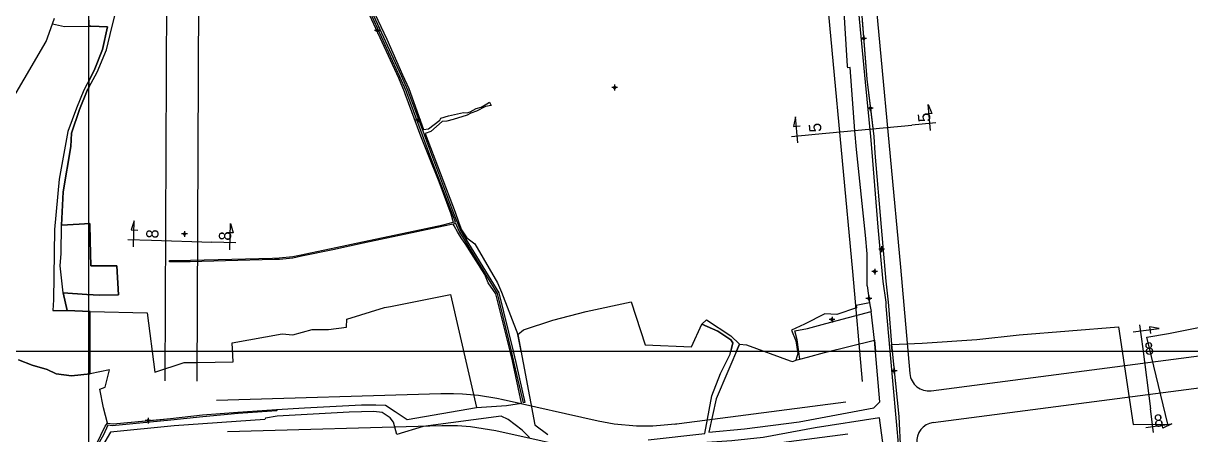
# Model space of a CAD drawing. Extents: x 548357 to 553070, y 1834500 to 1842500.
# Drawn here: x 550972.2 to 551467.6, y 1837964.6 to 1838139 of the extents above; entities that cross this region are included whole.
import ezdxf

# ---------------------------------------------------------------- set-up
doc = ezdxf.new("R2010")
doc.units = 0
for name, color, linetype in [('Level 10', 7, 'Continuous'), ('Level 11', 7, 'Continuous'), ('Level 13', 7, 'Continuous'), ('Level 2', 7, 'Continuous'), ('Level 30', 7, 'Continuous'), ('Level 52', 7, 'Continuous'), ('Level 61', 7, 'Continuous')]:
    doc.layers.add(name, color=color, linetype=linetype)

msp = doc.modelspace()

# ---------------------------------------------------------------- linework, layer by layer
at = {"layer": 'Level 10'}
for p, q in [((550984.64, 1838138.86), (550985.51, 1838141.24)), ((551327.94, 1838144.01), (551330.22, 1838115.33)), ((551330.22, 1838115.33), (551333.11, 1838091)), ((551330.3, 1838027.79), (551331.32, 1838020.55)), ((551331.32, 1838020.55), (551331.54, 1838018.96)), ((551331.54, 1838018.96), (551332.04, 1838016.9)), ((551340.59, 1838002.81), (551343.77, 1837972.26)), ((551010.36, 1837969.16), (551034.72, 1837971.49)), ((551343.77, 1837972.26), (551344.51, 1837957.61))]:
    msp.add_line(p, q, dxfattribs=at)
for points in [[(551092.9, 1838216.55), (551110.36, 1838160.49), (551117.26, 1838146.46), (551131.39, 1838115.98), (551133.85, 1838110.14), (551134.17, 1838109.34), (551140.74, 1838091.3), (551143.95, 1838083.58), (551148.52, 1838071.96), (551153.62, 1838058.21), (551154.69, 1838054.67)], [(551154.69, 1838054.67), (551155.58, 1838054.81), (551154.18, 1838058.4), (551144.8, 1838083.12), (551141.61, 1838091.61), (551134.93, 1838109.63), (551134.67, 1838110.37), (551132.05, 1838116.38), (551117.96, 1838146.88), (551116.16, 1838150.97), (551112.93, 1838161.3), (551101.67, 1838198.73), (551096.17, 1838217.45)], [(551113.51, 1838161.48), (551116.83, 1838151.03), (551118.23, 1838147.84), (551132.5, 1838117), (551135.19, 1838110.85), (551142.29, 1838091.98), (551145.42, 1838083.5), (551154.79, 1838058.61), (551157.73, 1838051.26), (551174.08, 1838024.81), (551180.06, 1838000), (551181.21, 1837995.23), (551185.05, 1837978.33), (551184.44, 1837978.13), (551180.57, 1837995), (551179.36, 1838000), (551173.42, 1838024.53), (551159.49, 1838047.33), (551157.17, 1838050.93), (551155.75, 1838054.2), (551154.64, 1838053.95)], [(551330.3, 1838027.79), (551330.32, 1838041.27), (551329.59, 1838049.17), (551325.84, 1838085.62), (551325.09, 1838093.47), (551323.12, 1838120.37), (551322.16, 1838120.16), (551321.99, 1838120.83), (551319.69, 1838157.76)], [(551118.8, 1838148.4), (551126.52, 1838132.34), (551133.09, 1838117.28), (551135.81, 1838111.4), (551141.98, 1838094.08), (551144.14, 1838094.36), (551148.93, 1838097.93), (551149.46, 1838098.87), (551152.59, 1838099.78), (551158.97, 1838101.18), (551160.6, 1838101.1), (551161.91, 1838101.49), (551164.35, 1838102.99), (551166.55, 1838103.46), (551168.92, 1838104.96), (551170.07, 1838105.56), (551170.75, 1838104.27), (551168.34, 1838103.75), (551164.51, 1838101.87), (551162.18, 1838100.95), (551160.64, 1838100.16), (551154.58, 1838098.24), (551151.91, 1838097.53), (551150.04, 1838097.48), (551145.14, 1838093.25), (551142.8, 1838092.29), (551155.5, 1838058.91), (551156.88, 1838054.86), (551158.13, 1838051.52), (551160.4, 1838048.15), (551163.77, 1838045.61), (551173.5, 1838028.98), (551175.09, 1838025.03), (551182.09, 1838007.13), (551189.27, 1837968.84), (551194.78, 1837964.63)], [(550984.64, 1838138.86), (550989.73, 1838137.69), (551000.81, 1838137.9), (551007.94, 1838137.63), (551005.8, 1838128.01), (551002.27, 1838119.12), (550997.9, 1838110.66), (550994.8, 1838103.1), (550991.16, 1838093.18), (550987.37, 1838073.02), (550985.5, 1838051.59), (550985.09, 1838021.82), (550984.71, 1838017.29), (550990.78, 1838017.3), (550989.12, 1838024.72), (550987.89, 1838036.19), (550988.32, 1838041.45), (550988.4, 1838053.53), (550989.12, 1838067.56), (550992.41, 1838086.79), (550992.69, 1838092.52), (550996.08, 1838102.52), (550999.38, 1838110.59), (551003.59, 1838118.31), (551007.59, 1838127.76), (551009.83, 1838137.24), (551011.05, 1838142.22)], [(551343.85, 1837957.57), (551340.1, 1838000), (551338.41, 1838019.13), (551338.37, 1838020.77), (551337.11, 1838029.6), (551336.47, 1838037.08), (551335.03, 1838052.63), (551332.39, 1838084.41), (551331.93, 1838091.08), (551329.69, 1838114.05), (551326.74, 1838143.91)], [(551327.94, 1838144.01), (551328.38, 1838138.38), (551330.22, 1838115.33)], [(550963.26, 1838099.42), (550981.89, 1838131.32), (550984.64, 1838138.86)], [(551330.22, 1838115.33), (551331.68, 1838102.92), (551333.11, 1838091)], [(551333.11, 1838091), (551333.6, 1838084.02), (551336.21, 1838052.56), (551338.3, 1838029.75), (551339.23, 1838020.82), (551339.32, 1838019.22), (551340.59, 1838002.81)], [(551154.64, 1838053.95), (551150.53, 1838053.05), (551134.62, 1838049.66), (551123.81, 1838047.37), (551116.41, 1838045.81), (551103.62, 1838043.06), (551090.23, 1838040.27), (551086.54, 1838039.51), (551081, 1838038.96), (551078.81, 1838038.9), (551058.05, 1838038.33), (551043.06, 1838037.91), (551034.21, 1838037.86), (551034.19, 1838038.45), (551043.11, 1838038.56), (551060.75, 1838039.04), (551077.97, 1838039.49), (551080.82, 1838039.56), (551086.56, 1838040.15), (551090.14, 1838040.85), (551094.14, 1838041.72), (551104.85, 1838044.01), (551116.17, 1838046.41), (551135.64, 1838050.54), (551150.43, 1838053.59), (551154.69, 1838054.67)], [(551079.7, 1837975.23), (551091.51, 1837975.97), (551115.7, 1837977.29), (551121.89, 1837977.25), (551125.9, 1837977.2), (551130.09, 1837974.49), (551135.17, 1837971.04), (551164.61, 1837976.09), (551177.31, 1837976.98), (551183.67, 1837977.97), (551179.81, 1837995.92), (551178.79, 1838000), (551172.75, 1838024.3), (551169.56, 1838029.04), (551168.01, 1838032.49), (551159.79, 1838045.62), (551158.34, 1838047.61), (551156.64, 1838050.31), (551155.06, 1838053.15), (551154.64, 1838053.95)], [(551330.3, 1838027.79), (551331.32, 1838020.55), (551331.54, 1838018.96)], [(551331.32, 1838020.55), (551325.71, 1838019.34), (551325.75, 1838018.36), (551317.44, 1838015.52), (551312.31, 1838015.87), (551303.68, 1838011.52), (551298.24, 1838008.96), (551300.12, 1838004.37), (551300.85, 1837999), (551300.03, 1837996.18), (551301.72, 1837996.6), (551300.66, 1838004.9), (551299.69, 1838008.66), (551304.95, 1838009.67), (551312.74, 1838011.8), (551332.04, 1838016.9)], [(551237.45, 1837962.5), (551261.4, 1837965.06), (551264.41, 1837981.14), (551268.04, 1837990.54), (551272.2, 1837998.81), (551273.28, 1838003.5), (551272.44, 1838004.83), (551266.97, 1838008.51), (551260.17, 1838011.51), (551262.16, 1838013.3), (551272.42, 1838006.56), (551276.16, 1838002.98), (551266.23, 1837979.85), (551263.2, 1837965.75), (551278.27, 1837967.16), (551301.52, 1837970.11), (551333.17, 1837975.96), (551335.66, 1837978.6), (551333.39, 1838004.72), (551332.04, 1838016.9)], [(551340.59, 1838002.81), (551340.88, 1838000), (551343.77, 1837972.26)], [(551079.7, 1837975.23), (551079.74, 1837974.78), (551063.44, 1837973.58), (551048.37, 1837972.16), (551034.85, 1837970.73), (551009.93, 1837968.35), (551008.14, 1837968.61), (551006.31, 1837964.49), (551004, 1837960.62), (551000, 1837954.13), (550996.94, 1837949.17), (550994.24, 1837944.55), (550992.45, 1837942.55), (550989.07, 1837941.37), (550986.68, 1837939.84)], [(551187.06, 1837963.4), (551183.96, 1837966.47), (551177.98, 1837971.01), (551175, 1837972.51), (551141.86, 1837968.02), (551130.77, 1837964.73), (551129.38, 1837969.94), (551127.93, 1837971.73), (551124.47, 1837974), (551121.01, 1837974.49), (551110.56, 1837974.15), (551079.95, 1837972.4), (551075.05, 1837971.57), (551074.71, 1837970.99), (551036.21, 1837968.32), (551009.15, 1837965.74), (550995.86, 1837942.94)], [(551034.72, 1837971.49), (551048.3, 1837973.02), (551063.26, 1837974.21), (551079.7, 1837975.23)], [(550986.68, 1837939.84), (550979.74, 1837939.53), (550979.93, 1837943.08), (550983.55, 1837942.09), (550988.27, 1837942.39), (550991.6, 1837943.52), (550993.55, 1837944.92), (550996.47, 1837949.47), (551000, 1837955.2), (551003.34, 1837960.63), (551007.01, 1837968.29), (551007.99, 1837969.47), (551010.36, 1837969.16)], [(551010.36, 1837969.16), (551030.54, 1837971.09), (551034.72, 1837971.49)], [(551303.11, 1837838.32), (551304.52, 1837838.31), (551313.81, 1837839.63), (551320.65, 1837842.84), (551331.64, 1837846.54), (551344.64, 1837848.95), (551353.54, 1837850.54), (551352.27, 1837862.63), (551349.66, 1837884.12), (551346.34, 1837906.06), (551342.08, 1837929.19), (551339.27, 1837944.31), (551335.62, 1837971.7), (551308.21, 1837967.54), (551286.26, 1837963.49), (551272.87, 1837962.08), (551257.98, 1837960.99), (551230.71, 1837958.16), (551220.71, 1837957.02), (551210.2, 1837956.04), (551201.88, 1837956.45), (551198.33, 1837956.56), (551190.71, 1837954.55)]]:
    msp.add_lwpolyline(points, dxfattribs=at)
at = {"layer": 'Level 11'}
for p, q in [((551122.52, 1838136.69), (551121.89, 1838136.06)), ((551122.52, 1838137.31), (551122.52, 1838136.69)), ((551123.14, 1838136.06), (551122.52, 1838136.69)), ((551121.89, 1838136.06), (551121.27, 1838136.06)), ((551121.89, 1838136.06), (551122.52, 1838135.44)), ((551122.52, 1838135.44), (551123.14, 1838136.06)), ((551122.52, 1838135.44), (551122.52, 1838134.81)), ((551123.77, 1838136.06), (551123.14, 1838136.06)), ((551328.22, 1838132.57), (551327.6, 1838132.57)), ((551328.85, 1838133.2), (551328.22, 1838132.57)), ((551328.22, 1838132.57), (551328.85, 1838131.95)), ((551328.85, 1838133.82), (551328.85, 1838133.2)), ((551329.47, 1838132.57), (551328.85, 1838133.2)), ((551328.85, 1838131.95), (551329.47, 1838132.57)), ((551328.85, 1838131.95), (551328.85, 1838131.32)), ((551330.1, 1838132.57), (551329.47, 1838132.57)), ((551222.55, 1838111.83), (551221.92, 1838111.83)), ((551223.17, 1838112.45), (551222.55, 1838111.83)), ((551222.55, 1838111.83), (551223.17, 1838111.2)), ((551223.17, 1838113.08), (551223.17, 1838112.45)), ((551223.8, 1838111.83), (551223.17, 1838112.45)), ((551223.17, 1838111.2), (551223.8, 1838111.83)), ((551224.42, 1838111.83), (551223.8, 1838111.83)), ((551223.17, 1838111.2), (551223.17, 1838110.58)), ((551331.05, 1838103.08), (551330.42, 1838103.08)), ((551331.67, 1838103.71), (551331.05, 1838103.08)), ((551331.05, 1838103.08), (551331.67, 1838102.46)), ((551331.67, 1838104.33), (551331.67, 1838103.71)), ((551332.3, 1838103.08), (551331.67, 1838103.71)), ((551331.67, 1838102.46), (551332.3, 1838103.08)), ((551331.67, 1838102.46), (551331.67, 1838101.83)), ((551332.92, 1838103.08), (551332.3, 1838103.08)), ((551139.03, 1838097.94), (551138.41, 1838097.94)), ((551139.66, 1838098.56), (551139.03, 1838097.94)), ((551139.03, 1838097.94), (551139.66, 1838097.31)), ((551139.66, 1838099.19), (551139.66, 1838098.56)), ((551140.28, 1838097.94), (551139.66, 1838098.56)), ((551139.66, 1838097.31), (551140.28, 1838097.94)), ((551139.66, 1838097.31), (551139.66, 1838096.69)), ((551140.91, 1838097.94), (551140.28, 1838097.94)), ((551040, 1838049.74), (551039.37, 1838049.74)), ((551040.62, 1838050.37), (551040, 1838049.74)), ((551040, 1838049.74), (551040.62, 1838049.12)), ((551040.62, 1838050.99), (551040.62, 1838050.37)), ((551041.25, 1838049.74), (551040.62, 1838050.37)), ((551040.62, 1838049.12), (551041.25, 1838049.74)), ((551040.62, 1838049.12), (551040.62, 1838048.49)), ((551041.87, 1838049.74), (551041.25, 1838049.74)), ((551335.85, 1838043.3), (551335.23, 1838043.3)), ((551336.48, 1838043.92), (551335.85, 1838043.3)), ((551335.85, 1838043.3), (551336.48, 1838042.67)), ((551336.48, 1838044.55), (551336.48, 1838043.92)), ((551337.1, 1838043.3), (551336.48, 1838043.92)), ((551336.48, 1838042.67), (551337.1, 1838043.3)), ((551336.48, 1838042.67), (551336.48, 1838042.05)), ((551337.73, 1838043.3), (551337.1, 1838043.3)), ((551332.91, 1838033.76), (551332.28, 1838033.76)), ((551333.53, 1838034.39), (551332.91, 1838033.76)), ((551332.91, 1838033.76), (551333.53, 1838033.14)), ((551333.53, 1838035.01), (551333.53, 1838034.39)), ((551334.16, 1838033.76), (551333.53, 1838034.39)), ((551333.53, 1838033.14), (551334.16, 1838033.76)), ((551333.53, 1838033.14), (551333.53, 1838032.51)), ((551334.78, 1838033.76), (551334.16, 1838033.76)), ((551330.43, 1838022.43), (551329.8, 1838022.43)), ((551331.05, 1838023.06), (551330.43, 1838022.43)), ((551330.43, 1838022.43), (551331.05, 1838021.81)), ((551331.05, 1838023.68), (551331.05, 1838023.06)), ((551331.68, 1838022.43), (551331.05, 1838023.06)), ((551331.05, 1838021.81), (551331.68, 1838022.43)), ((551332.3, 1838022.43), (551331.68, 1838022.43)), ((551331.05, 1838021.81), (551331.05, 1838021.18)), ((551314.79, 1838013.4), (551314.16, 1838013.4)), ((551315.41, 1838014.03), (551314.79, 1838013.4)), ((551314.79, 1838013.4), (551315.41, 1838012.78)), ((551315.41, 1838014.65), (551315.41, 1838014.03)), ((551316.04, 1838013.4), (551315.41, 1838014.03)), ((551315.41, 1838012.78), (551316.04, 1838013.4)), ((551315.41, 1838012.78), (551315.41, 1838012.15)), ((551316.66, 1838013.4), (551316.04, 1838013.4)), ((551341.75, 1837992.94), (551341.75, 1837992.31)), ((551341.12, 1837991.69), (551340.5, 1837991.69)), ((551341.75, 1837992.31), (551341.12, 1837991.69)), ((551341.12, 1837991.69), (551341.75, 1837991.06)), ((551342.37, 1837991.69), (551341.75, 1837992.31)), ((551341.75, 1837991.06), (551342.37, 1837991.69)), ((551341.75, 1837991.06), (551341.75, 1837990.44)), ((551343, 1837991.69), (551342.37, 1837991.69)), ((551024.58, 1837970.58), (551023.96, 1837970.58)), ((551025.21, 1837971.21), (551024.58, 1837970.58)), ((551024.58, 1837970.58), (551025.21, 1837969.96)), ((551025.21, 1837971.83), (551025.21, 1837971.21)), ((551025.83, 1837970.58), (551025.21, 1837971.21)), ((551025.21, 1837969.96), (551025.83, 1837970.58)), ((551025.21, 1837969.96), (551025.21, 1837969.33)), ((551026.46, 1837970.58), (551025.83, 1837970.58))]:
    msp.add_line(p, q, dxfattribs=at)
for centre in [(551122.52, 1838136.06), (551328.85, 1838132.57), (551223.17, 1838111.83), (551331.67, 1838103.08), (551139.66, 1838097.94), (551040.62, 1838049.74), (551336.48, 1838043.3), (551333.53, 1838033.76), (551331.05, 1838022.43), (551315.41, 1838013.4), (551341.75, 1837991.69), (551025.21, 1837970.58)]:
    msp.add_circle(centre, 0.15, dxfattribs=at)
at = {"layer": 'Level 13'}
for points in [[(551356.15, 1838104.69), (551357.73, 1838100.84), (551354.91, 1838100.57)], [(551357.18, 1838093.6), (551356.15, 1838104.69)], [(551299.92, 1838099.43), (551299.08, 1838095.35), (551301.9, 1838095.62)], [(551300.95, 1838088.34), (551299.92, 1838099.43)], [(551359.42, 1838096.86), (551349.34, 1838095.92)], [(551298.15, 1838091.13), (551308.23, 1838092.07)], [(551308.23, 1838092.07), (551349.34, 1838095.92)], [(551019.28, 1838055.37), (551017.95, 1838051.43), (551020.78, 1838051.34)], [(551018.95, 1838044.24), (551019.28, 1838055.37)], [(551060.12, 1838054.17), (551061.22, 1838050.16), (551058.38, 1838050.24)], [(551059.79, 1838043.04), (551060.12, 1838054.17)], [(551016.51, 1838047.35), (551026.63, 1838047.05)], [(551026.63, 1838047.05), (551052.29, 1838046.3)], [(551062.41, 1838046), (551052.29, 1838046.3)], [(551443.26, 1838008.23), (551454.3, 1838009.67)], [(551445.95, 1838011.13), (551447.25, 1838001.09)], [(551454.3, 1838009.67), (551450.2, 1838010.36), (551450.57, 1838007.55)], [(551447.25, 1838001.09), (551450.57, 1837975.63)], [(551451.88, 1837965.6), (551450.57, 1837975.63)], [(551448.54, 1837967.71), (551459.58, 1837969.15)], [(551459.58, 1837969.15), (551455.79, 1837967.43), (551455.43, 1837970.24)]]:
    msp.add_lwpolyline(points, dxfattribs=at)
at = {"layer": 'Level 2'}
msp.add_lwpolyline([(550963.26, 1838099.42), (550981.89, 1838131.32), (550984.64, 1838138.86), (550985.51, 1838141.24)], dxfattribs=at)
at = {"layer": 'Level 30'}
for p, q in [((551045.94, 1837987.36), (551046.81, 1838175.27)), ((551032.44, 1837987.42), (551033.23, 1838158.04)), ((551357.46, 1837983.26), (551510.86, 1838003.24)), ((551358.32, 1837969.76), (551522.86, 1837991.19)), ((551175.75, 1837979.53), (551175.83, 1837979.52)), ((551250.5, 1837969.32), (551321.23, 1837978.54)), ((551248.54, 1837969.07), (551250.5, 1837969.32)), ((551172.81, 1837966.36), (551172.81, 1837966.36))]:
    msp.add_line(p, q, dxfattribs=at)
for points in [[(551304.42, 1838244.39), (551310.94, 1838174.73), (551324.12, 1838033.76), (551328.17, 1837987.16)], [(551328.35, 1838208.76), (551331.36, 1838176.65), (551344.54, 1838035.61), (551348.46, 1837990.5)], [(551054.17, 1837979.27), (551149.43, 1837982.04), (551154.71, 1837982.07), (551158.54, 1837981.92), (551165.43, 1837981.31), (551173.15, 1837980.08), (551175.83, 1837979.52)], [(551175.83, 1837979.52), (551216.22, 1837970.52), (551222.97, 1837969.27), (551232.5, 1837968.37), (551239.42, 1837968.33), (551250.5, 1837969.32)], [(551058.8, 1837965.9), (551149.82, 1837968.55), (551156.49, 1837968.5), (551162.04, 1837968.1), (551172.81, 1837966.36)], [(551172.81, 1837966.36), (551213.28, 1837957.34), (551223.72, 1837955.55), (551231.88, 1837954.89), (551245.54, 1837955.17), (551250.28, 1837955.68), (551322.12, 1837965.04)]]:
    msp.add_lwpolyline(points, dxfattribs=at)
for centre, start, end in [((551356.43, 1837991.19), 184.9677, 277.4223), ((551359.36, 1837961.82), 97.4223, 186.3979)]:
    msp.add_arc(centre, 8, start, end, dxfattribs=at)
at = {"layer": 'Level 52'}
for p, q in [((551000, 1838137.88), (551000, 1838140.36)), ((551000, 1838140.36), (551000, 1838137.88)), ((551000, 1838111.73), (551000, 1838114.73)), ((551000, 1838114.73), (551000, 1838111.73)), ((550988.4, 1838053.53), (550989.12, 1838067.56)), ((551012.61, 1838023.99), (551011.97, 1838036.2)), ((551011.97, 1838036.2), (551012.61, 1838023.99)), ((550990.78, 1838017.3), (550989.12, 1838024.72)), ((551000.53, 1838016.86), (550990.78, 1838017.3)), ((551109.48, 1838013.59), (551125.47, 1838018.52)), ((551000.64, 1837990.49), (551000.53, 1838016.86)), ((551458.25, 1838007.52), (551506.65, 1838017.12)), ((551060.8, 1838003.59), (551082.07, 1838007.33)), ((551437.01, 1838010.37), (551443.15, 1837969)), ((551449, 1838005.9), (551458.25, 1838007.52)), ((551183.43, 1838000), (551182.09, 1838007.13)), ((551276.16, 1838002.98), (551279.07, 1838002.74)), ((551333.39, 1838004.72), (551333.8, 1838000)), ((551340.88, 1838000), (551340.59, 1838002.81)), ((551457.93, 1837969.02), (551449, 1838005.9)), ((551178.8, 1838000), (551179.36, 1838000)), ((551179.36, 1838000), (551180.06, 1838000)), ((551180.06, 1838000), (551183.43, 1838000)), ((551333.8, 1838000), (551340.1, 1838000)), ((551340.1, 1838000), (551340.88, 1838000)), ((551300.03, 1837996.18), (551301.72, 1837996.6)), ((550982.38, 1837992.19), (550986.19, 1837990.36)), ((550986.19, 1837990.36), (550982.38, 1837992.19)), ((551443.15, 1837969), (551457.93, 1837969.02))]:
    msp.add_line(p, q, dxfattribs=at)
for points in [[(551000, 1838114.73), (551002.27, 1838119.12), (551005.8, 1838128.01), (551007.94, 1838137.63), (551000.81, 1838137.9), (551000, 1838137.88)], [(551000, 1838137.88), (551000.81, 1838137.9), (551007.94, 1838137.63), (551005.8, 1838128.01), (551002.27, 1838119.12), (551000, 1838114.73)], [(550992.69, 1838092.52), (550996.08, 1838102.52), (550999.38, 1838110.59), (551000, 1838111.73)], [(551000, 1838111.73), (550999.38, 1838110.59), (550996.08, 1838102.52), (550992.69, 1838092.52)], [(550989.12, 1838067.56), (550992.41, 1838086.79), (550992.69, 1838092.52)], [(550992.69, 1838092.52), (550992.41, 1838086.79), (550989.12, 1838067.56)], [(550989.12, 1838067.56), (550988.4, 1838053.53), (550995.98, 1838053.87), (551000.48, 1838054.2), (551000.59, 1838046.84), (551000.91, 1838036.19), (551005.97, 1838036.24), (551011.97, 1838036.2)], [(551011.97, 1838036.2), (551005.97, 1838036.24), (551000.91, 1838036.19), (551000.59, 1838046.84), (551000.48, 1838054.2), (550995.98, 1838053.87), (550988.4, 1838053.53)], [(550989.12, 1838024.72), (550999.14, 1838024.05), (551004.61, 1838023.79), (551012.61, 1838023.99)], [(551012.61, 1838023.99), (551004.61, 1838023.79), (550999.14, 1838024.05), (550989.12, 1838024.72), (550990.78, 1838017.3)], [(551125.47, 1838018.52), (551127.99, 1838018.93), (551153.52, 1838024.05)], [(551153.52, 1838024.05), (551164.61, 1837976.09)], [(550990.78, 1838017.3), (551000.53, 1838016.86), (551024.83, 1838016.33)], [(551182.09, 1838007.13), (551184.54, 1838009.15), (551196.97, 1838013.17), (551211.08, 1838016.88), (551230.18, 1838020.99)], [(551230.18, 1838020.99), (551236.09, 1838002.7), (551255.72, 1838001.88)], [(551024.83, 1838016.33), (551028.04, 1837991.17), (551040.47, 1837995.24), (551046.06, 1837995.25), (551061.29, 1837995.56), (551060.8, 1838003.59)], [(551094.85, 1838009.17), (551101.8, 1838009.29), (551109.37, 1838010.24), (551109.48, 1838013.59)], [(551082.07, 1838007.33), (551086.6, 1838006.89), (551094.85, 1838009.17)], [(551255.72, 1838001.88), (551260.17, 1838011.51)], [(551260.17, 1838011.51), (551266.97, 1838008.51), (551272.44, 1838004.83), (551273.28, 1838003.5), (551272.47, 1838000), (551274.88, 1838000), (551276.16, 1838002.98)], [(551340.59, 1838002.81), (551353.72, 1838003.38), (551376.88, 1838004.94), (551394.84, 1838007.03), (551437.01, 1838010.37)], [(551279.07, 1838002.74), (551297.63, 1837995.94), (551298.74, 1837995.66), (551300.03, 1837996.18)], [(551301.72, 1837996.6), (551304.97, 1837997.51), (551312.22, 1837999.45), (551333.39, 1838004.72)], [(551177.31, 1837976.98), (551183.67, 1837977.97), (551179.81, 1837995.92), (551178.8, 1838000)], [(550970.18, 1837996.39), (550975.92, 1837994.13), (550982.38, 1837992.19)], [(550982.38, 1837992.19), (550975.92, 1837994.13), (550970.18, 1837996.39)], [(550986.19, 1837990.36), (550992.63, 1837989.54), (551000.64, 1837990.49)], [(551000.64, 1837990.49), (550992.63, 1837989.54), (550986.19, 1837990.36)], [(551007.99, 1837969.47), (551006.24, 1837975.97), (551004.75, 1837983.91), (551006.89, 1837984.75), (551008.78, 1837992.09), (551000.64, 1837990.49)], [(551164.61, 1837976.09), (551177.31, 1837976.98)], [(551000, 1837955.2), (551003.34, 1837960.63), (551007.01, 1837968.29), (551007.99, 1837969.47)]]:
    msp.add_lwpolyline(points, dxfattribs=at)
at = {"layer": 'Level 61'}
for p, q in [((551000, 1835000), (551000, 1841500)), ((549500, 1838000), (552500, 1838000))]:
    msp.add_line(p, q, dxfattribs=at)

# ---------------------------------------------------------------- texts
at = {"layer": 'Level 13'}
for s, rotation, p in [('5', 95.3395, (551311.01, 1838093.13)), ('5', 95.3395, (551357.28, 1838097.45)), ('8', 88.3239, (551029.52, 1838047.75)), ('8', 88.3239, (551060.36, 1838046.85)), ('8', 7.4223, (551448.4, 1837998.35)), ('8', 7.4223, (551452.38, 1837967.76))]:
    msp.add_text(s, height=5.21, rotation=rotation, dxfattribs=at).set_placement(p)

doc.saveas('drawing.dxf')
